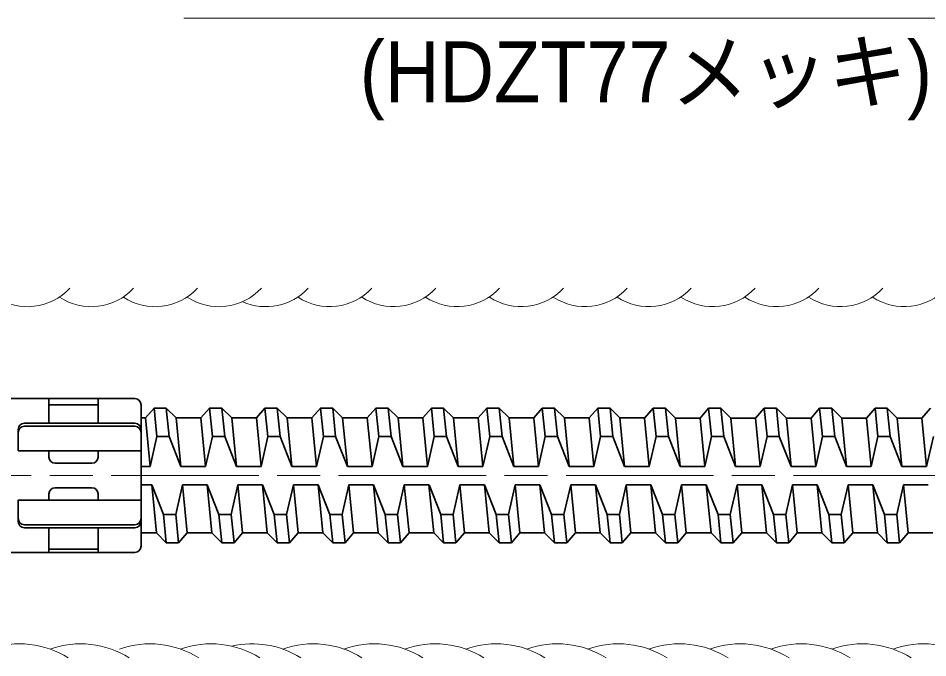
# Model space of a CAD drawing. Units: millimetres at full size, sheet at 1:2; details may follow other scales. Extents: x 2216 to 3898, y 1025 to 2213.
# Drawn here: x 3367 to 3515, y 1855.4 to 1959.5 of the extents above; entities that cross this region are included whole.
import ezdxf
from ezdxf.enums import TextEntityAlignment as Align

# ---------------------------------------------------------------- set-up
doc = ezdxf.new("R2010")
doc.units = ezdxf.units.MM
doc.header["$LTSCALE"] = 2
doc.linetypes.add('CHAIN', pattern=[18.5, 12, -1.5, 3.5, -1.5])
for name, color, linetype, lineweight in [('1外形線', 7, 'Continuous', 35), ('2細い実線', 3, 'Continuous', 20), ('4中心線', 1, 'CHAIN', 15), ('6寸法線', 4, 'Continuous', 13)]:
    doc.layers.add(name, color=color, linetype=linetype, lineweight=lineweight)
doc.styles.add('ＭＳ Ｐゴシック', font='')
doc.styles.get('ＭＳ Ｐゴシック').set_extended_font_data('MS PGothic')

msp = doc.modelspace()

# ---------------------------------------------------------------- linework, layer by layer
at = {"layer": '1外形線'}
for p, q in [((3361.903, 1897.579), (3385.988, 1897.579)), ((3371.988, 1893.579), (3371.988, 1897.579)), ((3379.988, 1893.579), (3379.988, 1897.579)), ((3371.988, 1896.579), (3379.988, 1896.579)), ((3386.988, 1896.579), (3386.988, 1873.579)), ((3389.091, 1896.037), (3387.697, 1894.432)), ((3391.091, 1896.037), (3389.091, 1896.037)), ((3389.566, 1891.414), (3389.091, 1896.037)), ((3391.091, 1896.037), (3392.708, 1894.432)), ((3391.566, 1891.413), (3391.091, 1896.037)), ((3398.115, 1896.037), (3396.721, 1894.432)), ((3400.115, 1896.036), (3398.115, 1896.037)), ((3398.59, 1891.413), (3398.115, 1896.037)), ((3400.115, 1896.036), (3401.732, 1894.432)), ((3400.59, 1891.413), (3400.115, 1896.036)), ((3407.139, 1896.036), (3405.745, 1894.431)), ((3407.614, 1891.413), (3407.139, 1896.036)), ((3409.139, 1896.036), (3407.139, 1896.036)), ((3409.614, 1891.412), (3409.139, 1896.036)), ((3409.139, 1896.036), (3410.755, 1894.431)), ((3416.162, 1896.036), (3414.769, 1894.431)), ((3416.638, 1891.412), (3416.162, 1896.036)), ((3418.162, 1896.036), (3416.162, 1896.036)), ((3418.637, 1891.412), (3418.162, 1896.036)), ((3418.162, 1896.036), (3419.779, 1894.431)), ((3425.186, 1896.035), (3423.793, 1894.43)), ((3427.186, 1896.035), (3425.186, 1896.035)), ((3425.661, 1891.412), (3425.186, 1896.035)), ((3427.661, 1891.411), (3427.186, 1896.035)), ((3427.186, 1896.035), (3428.803, 1894.431)), ((3434.21, 1896.035), (3432.817, 1894.43)), ((3434.685, 1891.411), (3434.21, 1896.035)), ((3436.21, 1896.035), (3434.21, 1896.035)), ((3436.685, 1891.411), (3436.21, 1896.035)), ((3436.21, 1896.035), (3437.827, 1894.43)), ((3443.234, 1896.034), (3441.84, 1894.43)), ((3443.709, 1891.411), (3443.234, 1896.034)), ((3445.234, 1896.034), (3443.234, 1896.034)), ((3445.709, 1891.411), (3445.234, 1896.034)), ((3445.234, 1896.034), (3446.851, 1894.43)), ((3452.258, 1896.034), (3450.864, 1894.429)), ((3452.733, 1891.411), (3452.258, 1896.034)), ((3454.258, 1896.034), (3452.258, 1896.034)), ((3454.733, 1891.41), (3454.258, 1896.034)), ((3454.258, 1896.034), (3455.875, 1894.429)), ((3461.282, 1896.034), (3459.888, 1894.429)), ((3461.757, 1891.41), (3461.282, 1896.034)), ((3463.282, 1896.033), (3461.282, 1896.034)), ((3463.757, 1891.41), (3463.282, 1896.033)), ((3463.282, 1896.033), (3464.898, 1894.429)), ((3470.305, 1896.033), (3468.912, 1894.428)), ((3470.781, 1891.41), (3470.305, 1896.033)), ((3472.305, 1896.033), (3470.305, 1896.033)), ((3472.781, 1891.409), (3472.305, 1896.033)), ((3472.305, 1896.033), (3473.922, 1894.428)), ((3479.329, 1896.033), (3477.936, 1894.428)), ((3479.804, 1891.409), (3479.329, 1896.033)), ((3481.329, 1896.032), (3479.329, 1896.033)), ((3481.804, 1891.409), (3481.329, 1896.032)), ((3481.329, 1896.032), (3482.946, 1894.428)), ((3488.353, 1896.032), (3486.96, 1894.427)), ((3488.828, 1891.409), (3488.353, 1896.032)), ((3490.353, 1896.032), (3488.353, 1896.032)), ((3490.828, 1891.408), (3490.353, 1896.032)), ((3490.353, 1896.032), (3491.97, 1894.427)), ((3497.377, 1896.032), (3495.983, 1894.427)), ((3497.852, 1891.408), (3497.377, 1896.032)), ((3499.377, 1896.031), (3497.377, 1896.032)), ((3499.852, 1891.408), (3499.377, 1896.031)), ((3499.377, 1896.031), (3500.994, 1894.427)), ((3506.401, 1896.031), (3505.007, 1894.426)), ((3508.401, 1896.031), (3506.401, 1896.031)), ((3506.876, 1891.408), (3506.401, 1896.031)), ((3508.876, 1891.407), (3508.401, 1896.031)), ((3508.401, 1896.031), (3510.017, 1894.426)), ((3515.425, 1896.031), (3514.031, 1894.426)), ((3387.697, 1894.433), (3386.987, 1894.433)), ((3388.462, 1886.564), (3387.697, 1894.432)), ((3396.721, 1894.432), (3392.708, 1894.432)), ((3393.472, 1886.564), (3392.708, 1894.432)), ((3397.486, 1886.563), (3396.721, 1894.431)), ((3402.496, 1886.563), (3401.732, 1894.432)), ((3405.745, 1894.432), (3401.732, 1894.432)), ((3406.509, 1886.563), (3405.745, 1894.431)), ((3411.52, 1886.563), (3410.755, 1894.431)), ((3414.769, 1894.431), (3410.755, 1894.431)), ((3415.533, 1886.562), (3414.769, 1894.43)), ((3420.543, 1886.562), (3419.779, 1894.431)), ((3423.793, 1894.431), (3419.779, 1894.431)), ((3424.557, 1886.562), (3423.793, 1894.43)), ((3429.567, 1886.562), (3428.803, 1894.431)), ((3432.817, 1894.43), (3428.803, 1894.431)), ((3433.581, 1886.562), (3432.816, 1894.429)), ((3438.591, 1886.561), (3437.827, 1894.43)), ((3441.84, 1894.43), (3437.827, 1894.43)), ((3442.605, 1886.561), (3441.84, 1894.429)), ((3447.615, 1886.561), (3446.851, 1894.43)), ((3450.864, 1894.429), (3446.851, 1894.43)), ((3451.629, 1886.561), (3450.864, 1894.428)), ((3459.888, 1894.429), (3455.875, 1894.429)), ((3456.639, 1886.56), (3455.875, 1894.429)), ((3460.652, 1886.56), (3459.888, 1894.428)), ((3465.662, 1886.56), (3464.898, 1894.429)), ((3468.912, 1894.429), (3464.898, 1894.429)), ((3469.676, 1886.56), (3468.912, 1894.428)), ((3474.686, 1886.56), (3473.922, 1894.428)), ((3477.936, 1894.428), (3473.922, 1894.428)), ((3478.7, 1886.559), (3477.936, 1894.427)), ((3483.71, 1886.559), (3482.946, 1894.428)), ((3486.96, 1894.428), (3482.946, 1894.428)), ((3487.724, 1886.559), (3486.959, 1894.427)), ((3492.734, 1886.559), (3491.97, 1894.427)), ((3495.983, 1894.427), (3491.97, 1894.427)), ((3496.748, 1886.558), (3495.983, 1894.426)), ((3505.007, 1894.427), (3500.994, 1894.427)), ((3501.758, 1886.558), (3500.994, 1894.427)), ((3505.772, 1886.558), (3505.007, 1894.426)), ((3514.031, 1894.426), (3510.017, 1894.426)), ((3510.782, 1886.558), (3510.017, 1894.426)), ((3514.795, 1886.557), (3514.031, 1894.425)), ((3367.988, 1893.579), (3385.988, 1893.579)), ((3367.988, 1893.079), (3385.988, 1893.079)), ((3366.988, 1892.579), (3366.988, 1889.079)), ((3389.566, 1891.414), (3388.462, 1886.564)), ((3389.566, 1891.414), (3391.566, 1891.413)), ((3391.566, 1891.413), (3393.472, 1886.564)), ((3398.59, 1891.413), (3397.485, 1886.563)), ((3398.59, 1891.413), (3400.59, 1891.413)), ((3400.59, 1891.413), (3402.496, 1886.563)), ((3407.614, 1891.413), (3406.509, 1886.563)), ((3407.614, 1891.413), (3409.614, 1891.412)), ((3409.614, 1891.412), (3411.52, 1886.563)), ((3416.638, 1891.412), (3415.533, 1886.562)), ((3416.638, 1891.412), (3418.637, 1891.412)), ((3418.637, 1891.412), (3420.543, 1886.562)), ((3425.661, 1891.412), (3424.557, 1886.562)), ((3425.661, 1891.412), (3427.661, 1891.411)), ((3427.661, 1891.411), (3429.567, 1886.562)), ((3434.685, 1891.411), (3433.581, 1886.561)), ((3434.685, 1891.411), (3436.685, 1891.411)), ((3436.685, 1891.411), (3438.591, 1886.561)), ((3443.709, 1891.411), (3442.605, 1886.561)), ((3443.709, 1891.411), (3445.709, 1891.411)), ((3445.709, 1891.411), (3447.615, 1886.561)), ((3452.733, 1891.411), (3451.628, 1886.56)), ((3452.733, 1891.411), (3454.733, 1891.41)), ((3454.733, 1891.41), (3456.639, 1886.56)), ((3461.757, 1891.41), (3460.652, 1886.56)), ((3461.757, 1891.41), (3463.757, 1891.41)), ((3463.757, 1891.41), (3465.662, 1886.56)), ((3470.781, 1891.41), (3469.676, 1886.56)), ((3470.781, 1891.41), (3472.781, 1891.409)), ((3472.781, 1891.409), (3474.686, 1886.56)), ((3479.804, 1891.409), (3478.7, 1886.559)), ((3479.804, 1891.409), (3481.804, 1891.409)), ((3481.804, 1891.409), (3483.71, 1886.559)), ((3488.828, 1891.409), (3487.724, 1886.559)), ((3488.828, 1891.409), (3490.828, 1891.408)), ((3490.828, 1891.408), (3492.734, 1886.559)), ((3497.852, 1891.408), (3496.748, 1886.558)), ((3497.852, 1891.408), (3499.852, 1891.408)), ((3499.852, 1891.408), (3501.758, 1886.558)), ((3506.876, 1891.408), (3505.771, 1886.558)), ((3506.876, 1891.408), (3508.876, 1891.407)), ((3508.876, 1891.407), (3510.782, 1886.558)), ((3515.9, 1891.407), (3514.795, 1886.557)), ((3366.988, 1889.079), (3386.988, 1889.079)), ((3371.988, 1889.079), (3371.988, 1888.079)), ((3379.988, 1888.079), (3379.988, 1889.079)), ((3372.988, 1887.079), (3378.988, 1887.079)), ((3388.462, 1886.564), (3386.988, 1886.564)), ((3397.486, 1886.563), (3393.472, 1886.564)), ((3406.509, 1886.563), (3402.496, 1886.563)), ((3415.533, 1886.562), (3411.52, 1886.563)), ((3424.557, 1886.562), (3420.543, 1886.562)), ((3433.581, 1886.562), (3429.567, 1886.562)), ((3442.605, 1886.561), (3438.591, 1886.561)), ((3451.629, 1886.561), (3447.615, 1886.561)), ((3460.652, 1886.56), (3456.639, 1886.56)), ((3469.676, 1886.56), (3465.662, 1886.56)), ((3478.7, 1886.559), (3474.686, 1886.56)), ((3487.724, 1886.559), (3483.71, 1886.559)), ((3496.748, 1886.558), (3492.734, 1886.559)), ((3505.772, 1886.558), (3501.758, 1886.558)), ((3514.795, 1886.557), (3510.782, 1886.558)), ((3372.988, 1883.079), (3378.988, 1883.079)), ((3388.709, 1883.563), (3386.988, 1883.564)), ((3389.474, 1875.733), (3388.709, 1883.563)), ((3390.615, 1878.714), (3388.709, 1883.563)), ((3392.615, 1878.714), (3393.719, 1883.563)), ((3397.733, 1883.563), (3393.72, 1883.564)), ((3394.484, 1875.732), (3393.72, 1883.563)), ((3398.498, 1875.732), (3397.733, 1883.563)), ((3399.639, 1878.713), (3397.733, 1883.563)), ((3401.639, 1878.713), (3402.743, 1883.562)), ((3403.508, 1875.732), (3402.743, 1883.562)), ((3406.757, 1883.562), (3402.744, 1883.563)), ((3408.663, 1878.712), (3406.757, 1883.562)), ((3407.521, 1875.732), (3406.757, 1883.562)), ((3410.663, 1878.713), (3411.767, 1883.562)), ((3415.781, 1883.562), (3411.767, 1883.563)), ((3412.532, 1875.732), (3411.767, 1883.562)), ((3417.687, 1878.712), (3415.781, 1883.562)), ((3416.545, 1875.731), (3415.781, 1883.562)), ((3419.687, 1878.713), (3420.791, 1883.562)), ((3424.805, 1883.561), (3420.791, 1883.563)), ((3421.555, 1875.731), (3420.791, 1883.562)), ((3426.711, 1878.712), (3424.805, 1883.561)), ((3425.569, 1875.731), (3424.805, 1883.561)), ((3428.711, 1878.712), (3429.815, 1883.561)), ((3433.828, 1883.561), (3429.815, 1883.562)), ((3430.579, 1875.731), (3429.815, 1883.561)), ((3434.593, 1875.73), (3433.828, 1883.561)), ((3435.734, 1878.711), (3433.829, 1883.561)), ((3437.734, 1878.712), (3438.839, 1883.561)), ((3442.852, 1883.56), (3438.839, 1883.562)), ((3439.603, 1875.73), (3438.839, 1883.561)), ((3444.758, 1878.711), (3442.852, 1883.56)), ((3443.617, 1875.73), (3442.852, 1883.56)), ((3446.758, 1878.711), (3447.863, 1883.56)), ((3451.876, 1883.56), (3447.863, 1883.561)), ((3448.627, 1875.73), (3447.863, 1883.56)), ((3453.782, 1878.71), (3451.876, 1883.56)), ((3452.641, 1875.729), (3451.876, 1883.56)), ((3455.782, 1878.711), (3456.886, 1883.56)), ((3457.651, 1875.729), (3456.886, 1883.56)), ((3460.9, 1883.56), (3456.887, 1883.561)), ((3461.664, 1875.729), (3460.9, 1883.56)), ((3462.806, 1878.71), (3460.9, 1883.559)), ((3464.806, 1878.71), (3465.91, 1883.559)), ((3469.924, 1883.559), (3465.91, 1883.56)), ((3466.675, 1875.729), (3465.91, 1883.559)), ((3471.83, 1878.709), (3469.924, 1883.559)), ((3470.688, 1875.728), (3469.924, 1883.559)), ((3473.83, 1878.71), (3474.934, 1883.559)), ((3478.948, 1883.559), (3474.934, 1883.56)), ((3475.698, 1875.728), (3474.934, 1883.559)), ((3479.712, 1875.728), (3478.948, 1883.559)), ((3482.854, 1878.709), (3483.958, 1883.558)), ((3487.972, 1883.558), (3483.958, 1883.559)), ((3484.722, 1875.728), (3483.958, 1883.558)), ((3489.877, 1878.708), (3487.972, 1883.558)), ((3488.736, 1875.728), (3487.972, 1883.558)), ((3491.877, 1878.709), (3492.982, 1883.558)), ((3496.995, 1883.558), (3492.982, 1883.559)), ((3493.746, 1875.727), (3492.982, 1883.558)), ((3498.901, 1878.708), (3496.995, 1883.558)), ((3497.76, 1875.727), (3496.995, 1883.558)), ((3500.901, 1878.708), (3502.006, 1883.557)), ((3506.019, 1883.557), (3502.006, 1883.558)), ((3502.77, 1875.727), (3502.006, 1883.557)), ((3507.925, 1878.708), (3506.019, 1883.557)), ((3506.784, 1875.727), (3506.019, 1883.557)), ((3509.925, 1878.708), (3511.029, 1883.557)), ((3511.794, 1875.727), (3511.029, 1883.557)), ((3515.043, 1883.557), (3511.03, 1883.558)), ((3366.988, 1881.079), (3366.985, 1881.115)), ((3366.988, 1881.079), (3386.988, 1881.079)), ((3366.988, 1881.079), (3366.988, 1877.579)), ((3371.988, 1882.079), (3371.988, 1881.079)), ((3379.988, 1881.079), (3379.988, 1882.079)), ((3391.09, 1874.137), (3390.615, 1878.714)), ((3390.615, 1878.714), (3392.615, 1878.714)), ((3393.09, 1874.136), (3392.615, 1878.714)), ((3400.114, 1874.136), (3399.639, 1878.713)), ((3399.639, 1878.713), (3401.639, 1878.713)), ((3402.114, 1874.136), (3401.639, 1878.713)), ((3408.663, 1878.712), (3410.663, 1878.713)), ((3409.138, 1874.136), (3408.663, 1878.712)), ((3411.138, 1874.135), (3410.663, 1878.713)), ((3417.687, 1878.712), (3419.687, 1878.713)), ((3418.162, 1874.135), (3417.687, 1878.712)), ((3420.162, 1874.135), (3419.687, 1878.713)), ((3426.711, 1878.712), (3428.711, 1878.712)), ((3427.186, 1874.135), (3426.711, 1878.712)), ((3429.186, 1874.134), (3428.711, 1878.712)), ((3435.734, 1878.711), (3437.734, 1878.712)), ((3436.21, 1874.134), (3435.734, 1878.711)), ((3438.209, 1874.134), (3437.734, 1878.712)), ((3444.758, 1878.711), (3446.758, 1878.711)), ((3445.233, 1874.134), (3444.758, 1878.711)), ((3447.233, 1874.133), (3446.758, 1878.711)), ((3453.782, 1878.71), (3455.782, 1878.711)), ((3454.257, 1874.133), (3453.782, 1878.71)), ((3456.257, 1874.133), (3455.782, 1878.711)), ((3462.806, 1878.71), (3464.806, 1878.71)), ((3463.281, 1874.133), (3462.806, 1878.71)), ((3465.281, 1874.132), (3464.806, 1878.71)), ((3471.83, 1878.709), (3473.83, 1878.71)), ((3472.305, 1874.132), (3471.83, 1878.709)), ((3474.305, 1874.132), (3473.83, 1878.71)), ((3480.854, 1878.709), (3482.854, 1878.709)), ((3481.329, 1874.132), (3480.854, 1878.709)), ((3483.329, 1874.132), (3482.854, 1878.709)), ((3489.877, 1878.708), (3491.877, 1878.709)), ((3490.353, 1874.132), (3489.877, 1878.708)), ((3492.353, 1874.131), (3491.877, 1878.709)), ((3498.901, 1878.708), (3500.901, 1878.708)), ((3499.376, 1874.131), (3498.901, 1878.708)), ((3501.376, 1874.131), (3500.901, 1878.708)), ((3507.925, 1878.708), (3509.925, 1878.708)), ((3508.4, 1874.131), (3507.925, 1878.708)), ((3510.4, 1874.13), (3509.925, 1878.708)), ((3367.988, 1877.079), (3385.988, 1877.079)), ((3367.988, 1876.579), (3385.988, 1876.579)), ((3371.988, 1876.579), (3371.988, 1872.579)), ((3379.988, 1876.579), (3379.988, 1872.579)), ((3389.474, 1875.733), (3386.988, 1875.733)), ((3391.09, 1874.137), (3389.474, 1875.733)), ((3393.09, 1874.136), (3394.484, 1875.733)), ((3398.498, 1875.732), (3394.484, 1875.732)), ((3400.114, 1874.136), (3398.498, 1875.732)), ((3402.114, 1874.136), (3403.508, 1875.732)), ((3407.521, 1875.732), (3403.508, 1875.732)), ((3409.138, 1874.136), (3407.521, 1875.732)), ((3411.138, 1874.135), (3412.532, 1875.732)), ((3416.545, 1875.731), (3412.532, 1875.732)), ((3418.162, 1874.135), (3416.545, 1875.731)), ((3420.162, 1874.135), (3421.555, 1875.731)), ((3425.569, 1875.731), (3421.555, 1875.731)), ((3427.186, 1874.135), (3425.569, 1875.731)), ((3429.186, 1874.134), (3430.579, 1875.731)), ((3434.593, 1875.73), (3430.579, 1875.731)), ((3436.21, 1874.134), (3434.593, 1875.73)), ((3438.209, 1874.134), (3439.603, 1875.73)), ((3443.617, 1875.73), (3439.603, 1875.73)), ((3445.233, 1874.134), (3443.617, 1875.73)), ((3447.233, 1874.133), (3448.627, 1875.73)), ((3452.641, 1875.729), (3448.627, 1875.73)), ((3454.257, 1874.133), (3452.641, 1875.729)), ((3456.257, 1874.133), (3457.651, 1875.729)), ((3461.664, 1875.729), (3457.651, 1875.729)), ((3463.281, 1874.133), (3461.664, 1875.729)), ((3465.281, 1874.132), (3466.675, 1875.729)), ((3470.688, 1875.728), (3466.675, 1875.729)), ((3472.305, 1874.132), (3470.688, 1875.728)), ((3474.305, 1874.132), (3475.698, 1875.728)), ((3479.712, 1875.728), (3475.698, 1875.728)), ((3481.329, 1874.132), (3479.712, 1875.728)), ((3483.329, 1874.132), (3484.722, 1875.728)), ((3488.736, 1875.728), (3484.722, 1875.728)), ((3490.353, 1874.132), (3488.736, 1875.728)), ((3492.353, 1874.131), (3493.746, 1875.727)), ((3497.76, 1875.727), (3493.746, 1875.727)), ((3499.376, 1874.131), (3497.76, 1875.727)), ((3501.376, 1874.131), (3502.77, 1875.727)), ((3506.784, 1875.727), (3502.77, 1875.727)), ((3508.4, 1874.131), (3506.784, 1875.727)), ((3510.4, 1874.13), (3511.794, 1875.727)), ((3515.807, 1875.726), (3511.794, 1875.727)), ((3393.09, 1874.136), (3391.09, 1874.137)), ((3402.114, 1874.136), (3400.114, 1874.136)), ((3411.138, 1874.135), (3409.138, 1874.136)), ((3420.162, 1874.135), (3418.162, 1874.135)), ((3429.186, 1874.134), (3427.186, 1874.135)), ((3438.209, 1874.134), (3436.21, 1874.134)), ((3447.233, 1874.133), (3445.233, 1874.134)), ((3456.257, 1874.133), (3454.257, 1874.133)), ((3465.281, 1874.132), (3463.281, 1874.133)), ((3474.305, 1874.132), (3472.305, 1874.132)), ((3483.329, 1874.132), (3481.329, 1874.132)), ((3492.353, 1874.131), (3490.353, 1874.132)), ((3501.376, 1874.131), (3499.376, 1874.131)), ((3510.4, 1874.13), (3508.4, 1874.131)), ((3361.903, 1872.579), (3385.988, 1872.579)), ((3371.988, 1873.079), (3379.988, 1873.079))]:
    msp.add_line(p, q, dxfattribs=at)
at = {"layer": '1外形線', "color": 2}
msp.add_line((3480.854, 1878.709), (3478.948, 1883.559), dxfattribs=at)
at = {"layer": '1外形線'}
for centre, start, end in [((3385.988, 1896.579), 0, 90), ((3367.988, 1892.579), 90, 180), ((3367.988, 1892.079), 90, 180), ((3385.988, 1892.579), 0, 90), ((3385.988, 1892.079), 0, 90), ((3372.988, 1888.079), 180, 270), ((3378.988, 1888.079), 270, 0), ((3372.988, 1882.079), 90, 180), ((3378.988, 1882.079), 0, 90), ((3367.988, 1878.079), 180, 270), ((3367.988, 1877.579), 180, 270), ((3385.988, 1878.079), 270, 0), ((3385.988, 1877.579), 270, 0), ((3385.988, 1873.579), 270, 0)]:
    msp.add_arc(centre, 1, start, end, dxfattribs=at)
at = {"layer": '2細い実線'}
for centre, radius, start, end in [((3368.516, 1921.894), 9.363, 236.29834, 317.16492), ((3378.906, 1921.893), 9.363, 236.29834, 317.16492), ((3389.296, 1921.893), 9.363, 236.29834, 317.16492), ((3399.686, 1921.892), 9.363, 236.29834, 317.16492), ((3407.28, 1921.899), 9.363, 246.12526, 317.16492), ((3417.67, 1921.899), 9.363, 236.29834, 317.16492), ((3428.06, 1921.899), 9.363, 236.29834, 317.16492), ((3438.451, 1921.898), 9.363, 236.29834, 317.16492), ((3448.841, 1921.898), 9.363, 236.29834, 317.16492), ((3459.231, 1921.898), 9.363, 236.29834, 317.16492), ((3469.621, 1921.897), 9.363, 236.29834, 317.16492), ((3480.011, 1921.897), 9.363, 236.29834, 317.16492), ((3490.401, 1921.897), 9.363, 236.29834, 317.16492), ((3500.791, 1921.896), 9.363, 236.29834, 317.16492), ((3511.181, 1921.896), 9.363, 236.29834, 317.16492), ((3367.218, 1842.749), 14.948, 58.00503, 109.39783), ((3377.148, 1842.749), 14.948, 58.00503, 109.39783), ((3388.458, 1842.748), 14.948, 58.00503, 109.39783), ((3398.388, 1842.748), 14.948, 58.00503, 109.39783), ((3405.062, 1842.754), 14.948, 58.00503, 102.95556), ((3414.992, 1842.754), 14.948, 58.00503, 109.39783), ((3424.922, 1842.753), 14.948, 58.00503, 109.39783), ((3434.852, 1842.752), 14.948, 58.00503, 109.39783), ((3444.782, 1842.752), 14.948, 58.00503, 109.39783), ((3454.712, 1842.751), 14.948, 58.00503, 109.39783), ((3464.642, 1842.751), 14.948, 58.00503, 109.39783), ((3474.572, 1842.75), 14.948, 58.00503, 109.39783), ((3484.502, 1842.749), 14.948, 58.00503, 109.39783), ((3494.431, 1842.749), 14.948, 58.00503, 109.39783), ((3504.361, 1842.748), 14.948, 58.00503, 109.39783), ((3514.291, 1842.748), 14.948, 58.00503, 109.39783)]:
    msp.add_arc(centre, radius, start, end, dxfattribs=at)
at = {"layer": '4中心線'}
msp.add_line((3776.12, 1885.079), (2437.655, 1885.079), dxfattribs=at)
at = {"layer": '6寸法線'}
msp.add_lwpolyline([(3548.438, 1895.98), (3546.752, 1900.687), (3525.705, 1959.456), (3393.945, 1959.456)], dxfattribs=at)

# ---------------------------------------------------------------- texts
at = {"layer": '6寸法線', "color": 7, "style": 'ＭＳ Ｐゴシック', "width": 0.95}
msp.add_text('(HDZT77メッキ)', height=9.897, dxfattribs=at).set_placement((3422.558, 1942.829), align=Align.BOTTOM_LEFT)

doc.saveas('drawing.dxf')
